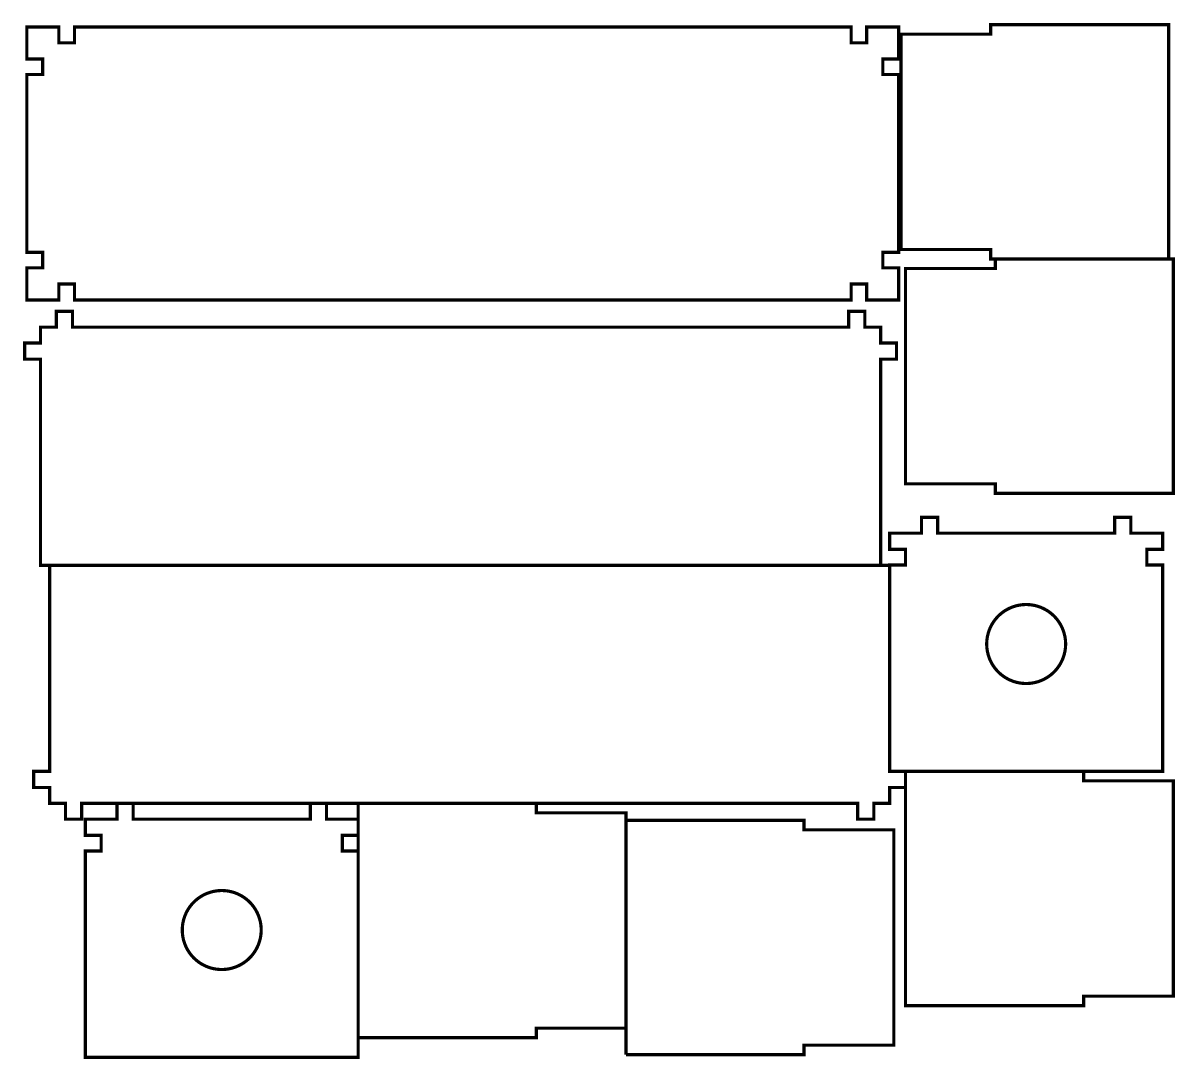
# Model space of a CAD drawing. Extents: x 0 to 363, y 0 to 327.
import ezdxf

# ---------------------------------------------------------------- set-up
doc = ezdxf.new("R2010")
doc.units = 0
doc.layers.get('0').update_dxf_attribs({"linetype": 'CONTINUOUS'})

msp = doc.modelspace()

# ---------------------------------------------------------------- linework, layer by layer
at = {"color": 0, "const_width": 1}
for points in [[(276.319, 239.389), (266.219, 239.389), (266.219, 244.389), (261.319, 244.389), (261.319, 239.389), (16.22, 239.389), (16.22, 244.389), (11.32, 244.389), (11.32, 239.389), (1.22, 239.389), (1.22, 249.489), (6.22, 249.489), (6.22, 254.389), (1.22, 254.389), (1.22, 310.489), (6.22, 310.489), (6.22, 315.389), (1.22, 315.389), (1.22, 325.489), (11.32, 325.489), (11.32, 320.489), (16.22, 320.489), (16.22, 325.489), (261.319, 325.489), (261.319, 320.489), (266.219, 320.489), (266.219, 325.489), (276.319, 325.489), (276.319, 315.389), (271.319, 315.389), (271.319, 310.489), (276.319, 310.489), (276.319, 254.389), (271.319, 254.389), (271.319, 249.489), (276.319, 249.489), (276.319, 239.389)], [(328.981, 130.868), (328.981, 130.714), (328.965, 130.251), (328.919, 129.638), (328.843, 129.03), (328.739, 128.428), (328.604, 127.834), (328.442, 127.247), (328.251, 126.67), (328.032, 126.104), (327.786, 125.549), (327.514, 125.006), (327.214, 124.476), (326.889, 123.961), (326.537, 123.461), (326.161, 122.978), (325.76, 122.512), (325.443, 122.174), (325.333, 122.065), (325.225, 121.956), (324.886, 121.639), (324.421, 121.238), (323.938, 120.861), (323.438, 120.51), (322.922, 120.184), (322.393, 119.885), (321.85, 119.612), (321.294, 119.366), (320.728, 119.147), (320.151, 118.957), (319.565, 118.794), (318.971, 118.66), (318.368, 118.555), (317.761, 118.479), (317.147, 118.434), (316.685, 118.418), (316.531, 118.418), (316.375, 118.418), (315.912, 118.434), (315.3, 118.479), (314.692, 118.555), (314.09, 118.66), (313.496, 118.794), (312.91, 118.957), (312.332, 119.147), (311.765, 119.366), (311.21, 119.612), (310.668, 119.885), (310.138, 120.184), (309.622, 120.51), (309.124, 120.861), (308.64, 121.238), (308.174, 121.639), (307.836, 121.956), (307.726, 122.065), (307.617, 122.174), (307.301, 122.512), (306.9, 122.978), (306.524, 123.461), (306.172, 123.961), (305.846, 124.476), (305.547, 125.006), (305.274, 125.549), (305.028, 126.104), (304.808, 126.67), (304.618, 127.247), (304.456, 127.834), (304.321, 128.428), (304.217, 129.03), (304.14, 129.638), (304.096, 130.251), (304.081, 130.714), (304.081, 130.868), (304.081, 131.023), (304.096, 131.486), (304.14, 132.099), (304.217, 132.707), (304.321, 133.308), (304.456, 133.903), (304.618, 134.489), (304.808, 135.066), (305.028, 135.633), (305.274, 136.188), (305.547, 136.731), (305.846, 137.26), (306.172, 137.776), (306.524, 138.275), (306.9, 138.759), (307.301, 139.225), (307.617, 139.563), (307.726, 139.672), (307.836, 139.781), (308.174, 140.097), (308.64, 140.499), (309.124, 140.875), (309.622, 141.226), (310.138, 141.553), (310.668, 141.851), (311.21, 142.125), (311.765, 142.371), (312.332, 142.589), (312.91, 142.781), (313.496, 142.943), (314.09, 143.076), (314.692, 143.182), (315.3, 143.257), (315.912, 143.303), (316.375, 143.318), (316.531, 143.318), (316.685, 143.318), (317.147, 143.303), (317.761, 143.257), (318.368, 143.182), (318.971, 143.076), (319.565, 142.943), (320.151, 142.781), (320.728, 142.589), (321.294, 142.371), (321.85, 142.125), (322.393, 141.851), (322.922, 141.553), (323.438, 141.226), (323.938, 140.875), (324.421, 140.499), (324.886, 140.097), (325.225, 139.781), (325.333, 139.672), (325.443, 139.563), (325.76, 139.225), (326.161, 138.759), (326.537, 138.275), (326.889, 137.776), (327.214, 137.26), (327.514, 136.731), (327.786, 136.188), (328.032, 135.633), (328.251, 135.066), (328.442, 134.489), (328.604, 133.903), (328.739, 133.308), (328.843, 132.707), (328.919, 132.099), (328.965, 131.486), (328.981, 131.023), (328.981, 130.868)], [(75.145, 40.6683), (75.145, 40.514), (75.1296, 40.051), (75.084, 39.4378), (75.0085, 38.8299), (74.9035, 38.2281), (74.7694, 37.6336), (74.6068, 37.0474), (74.416, 36.4706), (74.1972, 35.9039), (73.9513, 35.3486), (73.6783, 34.8057), (73.3788, 34.2761), (73.0532, 33.761), (72.7019, 33.2613), (72.3254, 32.7781), (71.9242, 32.3122), (71.6076, 31.974), (71.4985, 31.8649), (71.3893, 31.7557), (71.0511, 31.4392), (70.5853, 31.0378), (70.1019, 30.6613), (69.6022, 30.31), (69.0871, 29.9844), (68.5575, 29.685), (68.0146, 29.4119), (67.4593, 29.166), (66.8928, 28.9474), (66.3158, 28.7564), (65.7297, 28.5938), (65.1351, 28.4597), (64.5335, 28.3547), (63.9254, 28.2792), (63.3124, 28.2336), (62.8493, 28.2182), (62.695, 28.2182), (62.5407, 28.2182), (62.0776, 28.2336), (61.4644, 28.2792), (60.8564, 28.3547), (60.2547, 28.4597), (59.6603, 28.5938), (59.074, 28.7564), (58.4971, 28.9474), (57.9306, 29.166), (57.3753, 29.4119), (56.8324, 29.685), (56.3028, 29.9844), (55.7876, 30.31), (55.2879, 30.6613), (54.8047, 31.0378), (54.3387, 31.4392), (54.0006, 31.7557), (53.8915, 31.8649), (53.7824, 31.974), (53.4658, 32.3122), (53.0644, 32.7781), (52.6879, 33.2613), (52.3367, 33.761), (52.0111, 34.2761), (51.7117, 34.8057), (51.4388, 35.3486), (51.1926, 35.9039), (50.974, 36.4706), (50.7832, 37.0474), (50.6204, 37.6336), (50.4864, 38.2281), (50.3814, 38.8299), (50.3058, 39.4378), (50.2603, 40.051), (50.245, 40.514), (50.245, 40.6683), (50.245, 40.8226), (50.2603, 41.2857), (50.3058, 41.8987), (50.3814, 42.5068), (50.4864, 43.1085), (50.6204, 43.7031), (50.7832, 44.2892), (50.974, 44.8661), (51.1926, 45.4328), (51.4388, 45.9879), (51.7117, 46.5308), (52.0111, 47.0604), (52.3367, 47.5756), (52.6879, 48.0753), (53.0644, 48.5586), (53.4658, 49.0244), (53.7824, 49.3626), (53.8915, 49.4717), (54.0006, 49.5808), (54.3387, 49.8975), (54.8047, 50.2989), (55.2879, 50.6753), (55.7876, 51.0265), (56.3028, 51.3521), (56.8324, 51.6515), (57.3753, 51.9246), (57.9306, 52.1706), (58.4971, 52.3893), (59.074, 52.5801), (59.6603, 52.7428), (60.2547, 52.8768), (60.8564, 52.9819), (61.4644, 53.0574), (62.0776, 53.1029), (62.5407, 53.1183), (62.695, 53.1183), (62.8493, 53.1183), (63.3124, 53.1029), (63.9254, 53.0574), (64.5335, 52.9819), (65.1351, 52.8768), (65.7297, 52.7428), (66.3158, 52.5801), (66.8928, 52.3893), (67.4593, 52.1706), (68.0146, 51.9246), (68.5575, 51.6515), (69.0871, 51.3521), (69.6022, 51.0265), (70.1019, 50.6753), (70.5853, 50.2989), (71.0511, 49.8975), (71.3893, 49.5808), (71.4985, 49.4717), (71.6076, 49.3626), (71.9242, 49.0244), (72.3254, 48.5586), (72.7019, 48.0753), (73.0532, 47.5756), (73.3788, 47.0604), (73.6783, 46.5308), (73.9513, 45.9879), (74.1972, 45.4328), (74.416, 44.8661), (74.6068, 44.2892), (74.7694, 43.7031), (74.9035, 43.1085), (75.0085, 42.5068), (75.084, 41.8987), (75.1296, 41.2857), (75.145, 40.8226), (75.145, 40.6683)]]:
    msp.add_lwpolyline(points, close=True, dxfattribs=at)
for points in [[(361.517, 252.308), (361.517, 326.208), (305.315, 326.208), (305.315, 323.208), (277.015, 323.208), (277.015, 255.308), (305.315, 255.308), (305.315, 252.308), (362.982, 252.308), (362.982, 178.408), (306.779, 178.408), (306.779, 181.408), (278.481, 181.408), (278.481, 249.308), (306.779, 249.308), (306.779, 252.308)], [(270.6, 155.71), (270.6, 220.71), (275.6, 220.71), (275.6, 225.81), (270.6, 225.81), (270.6, 230.81), (265.6, 230.81), (265.6, 235.81), (260.5, 235.81), (260.5, 230.81), (15.6, 230.81), (15.6, 235.81), (10.5, 235.81), (10.5, 230.81), (5.5, 230.81), (5.5, 225.81), (0.5, 225.81), (0.5, 220.71), (5.5, 220.71), (5.5, 155.71), (273.481, 155.71)], [(8.38, 155.71), (8.38, 90.7099), (3.38, 90.7099), (3.38, 85.6099), (8.38, 85.6099), (8.38, 80.6099), (13.38, 80.6099), (13.38, 75.6099), (18.48, 75.6099), (18.48, 80.6099), (263.381, 80.6099), (263.381, 75.6099), (268.481, 75.6099), (268.481, 80.6099), (273.481, 80.6099), (273.481, 85.6099), (278.481, 85.6099), (278.481, 90.7099), (273.481, 90.7099), (273.481, 155.81), (278.481, 155.81), (278.481, 160.71), (273.481, 160.71), (273.481, 165.81), (283.481, 165.81), (283.481, 170.81), (288.581, 170.81), (288.581, 165.81), (344.481, 165.81), (344.481, 170.81), (349.581, 170.81), (349.581, 165.81), (359.581, 165.81), (359.581, 160.71), (354.581, 160.71), (354.581, 155.81), (359.581, 155.81), (359.581, 90.7099), (273.481, 90.7099)], [(334.682, 90.7099), (334.682, 87.7099), (362.982, 87.7099), (362.982, 19.8097), (334.682, 19.8097), (334.682, 16.8097), (278.481, 16.8097), (278.481, 90.7099)], [(105.745, 65.6099), (100.745, 65.6099), (100.745, 70.5099), (105.745, 70.5099), (105.745, 75.6099), (95.745, 75.6099), (95.745, 80.6099), (90.645, 80.6099), (90.645, 75.6099), (34.745, 75.6099), (34.745, 80.6099), (29.645, 80.6099), (29.645, 75.6099), (19.645, 75.6099), (19.645, 70.5099), (24.645, 70.5099), (24.645, 65.6099), (19.645, 65.6099), (19.645, 0.5098), (105.745, 0.5098), (105.745, 80.6099)], [(161.947, 80.6099), (161.947, 77.6099), (190.247, 77.6099), (190.247, 1.3539)], [(190.247, 75.2539), (246.45, 75.2539), (246.45, 72.2539), (274.749, 72.2539), (274.749, 4.3539), (246.45, 4.3539), (246.45, 1.3539), (190.247, 1.3539)], [(105.745, 6.7098), (161.947, 6.7098), (161.947, 9.7098), (190.247, 9.7098)]]:
    msp.add_lwpolyline(points, dxfattribs=at)

doc.saveas('drawing.dxf')
